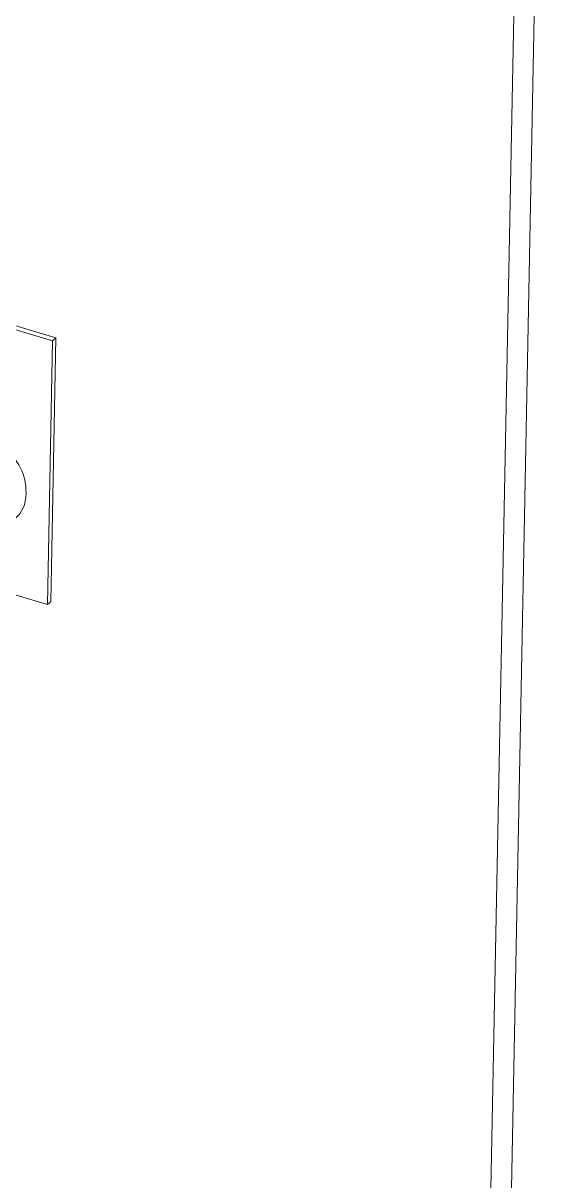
# Model space of a CAD drawing. Header units: inches. Extents: x 9220 to 92460, y -39241 to 4813.
# Drawn here: x 74493.91 to 74502.29, y -32942.68 to -32924.61 of the extents above; entities that cross this region are included whole.
import ezdxf

# ---------------------------------------------------------------- set-up
doc = ezdxf.new("R2010")
doc.units = ezdxf.units.IN
doc.header["$MEASUREMENT"] = 0

# ---------------------------------------------------------------- blocks, each defined once
blk = doc.blocks.new('A$C24EF5112')
at = {"color": 0, "linetype": 'Continuous', "lineweight": 0, "extrusion": (1.17636e-17, 0.017452, 0.999848)}
for p, q in [((-177.592, 271.211), (-180.757, 108.301)), ((-179.946, 108.056), (-176.78, 270.967)), ((-235.963, 215.317), (-196.91, 203.553)), ((-197.047, 203.442), (-236.1, 215.206)), ((-236.305, 204.676), (-197.252, 192.912)), ((-197.252, 192.912), (-197.047, 203.442)), ((-196.91, 203.553), (-197.115, 193.023)), ((-197.047, 203.442), (-196.91, 203.553)), ((-197.252, 192.912), (-197.115, 193.023))]:
    blk.add_line(p, q, dxfattribs=at)
at = {"color": 0, "linetype": 'Continuous', "lineweight": 0}
blk.add_open_spline([(-198.541, 196.347), (-198.256, 196.577), (-198.11, 196.912), (-198.093, 197.765), (-198.189, 198.142), (-198.592, 198.83), (-198.906, 199.175), (-199.333, 199.522)], degree=3, knots=[0.4868122, 0.4868122, 0.4868122, 0.4868122, 0.6661356, 0.6661356, 0.8337334, 0.8337334, 1, 1, 1, 1], dxfattribs=at)

msp = doc.modelspace()

# ---------------------------------------------------------------- block references
at = {"xscale": 0.3909995765929849, "yscale": 0.3909995765929849, "zscale": 0.3909995765929849}
msp.add_blockref('A$C24EF5112', (74571.41, -33009.116), dxfattribs=at)

doc.saveas('drawing.dxf')
